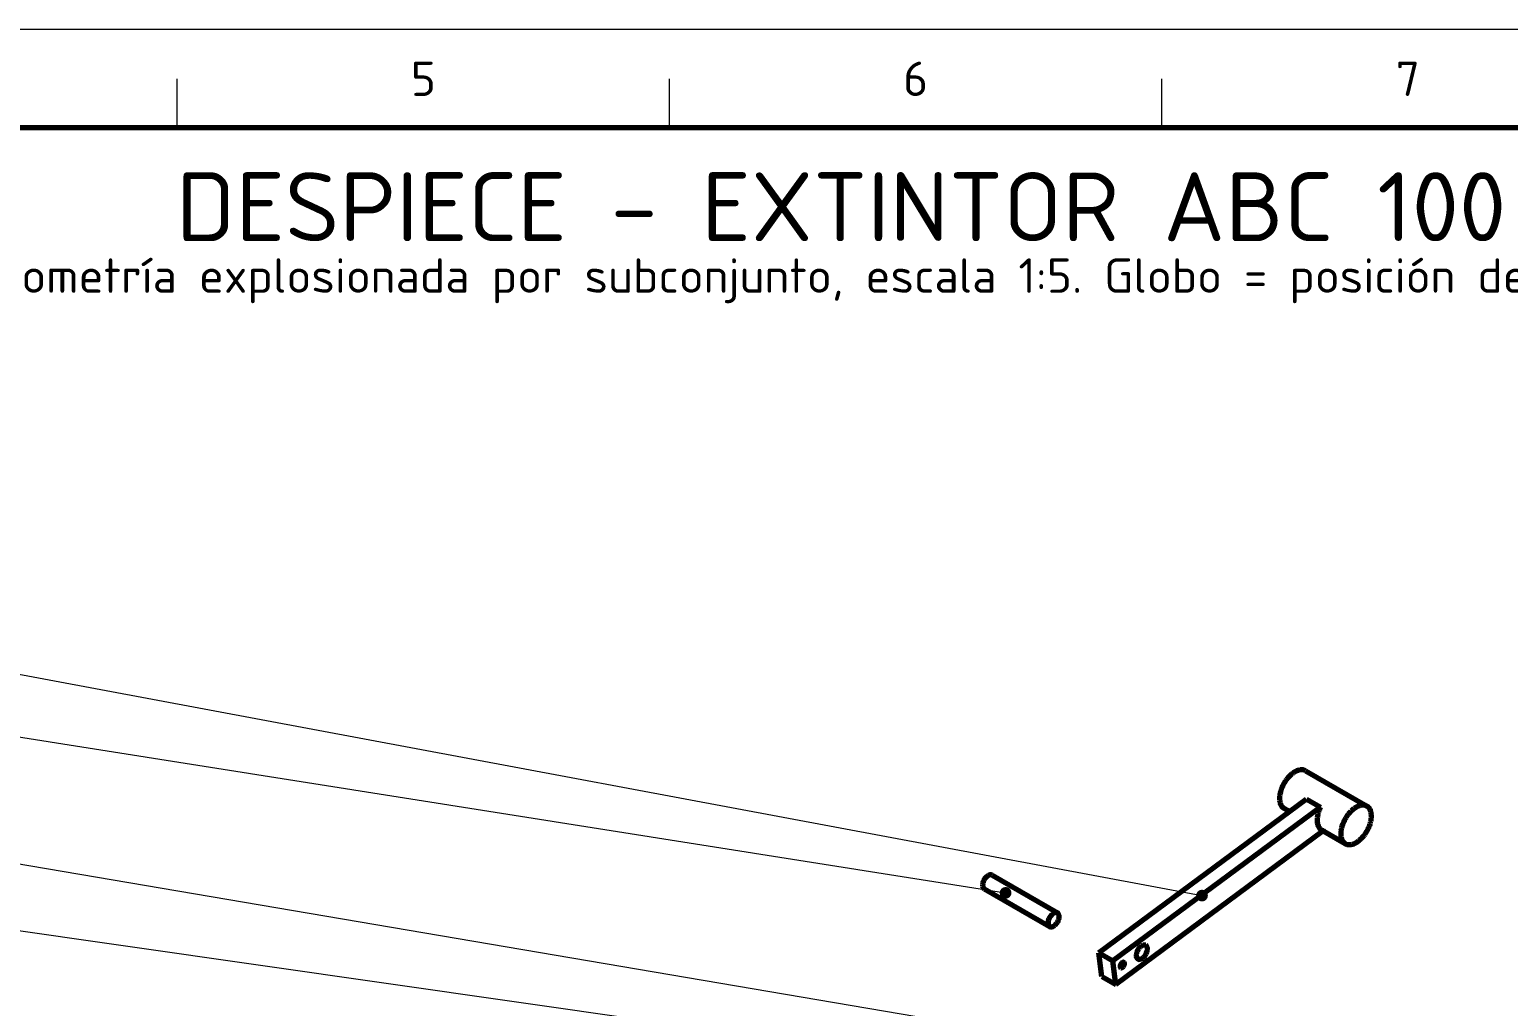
# Model space of a CAD drawing. Header units: millimetres. Extents: x 0 to 841, y 0 to 594.
# Drawn here: x 205.5 to 355.7, y 494.7 to 594 of the extents above; entities that cross this region are included whole.
import ezdxf
from ezdxf.enums import TextEntityAlignment as Align

# ---------------------------------------------------------------- set-up
doc = ezdxf.new("R2010")
doc.units = ezdxf.units.MM
for name, color, linetype, lineweight in [('01-VISIBLE', 7, 'CONTINUOUS', 70), ('06-TEXTO', 7, 'CONTINUOUS', 25), ('07-RECUADRO', 7, 'CONTINUOUS', 70), ('08-FINA', 5, 'CONTINUOUS', 18)]:
    doc.layers.add(name, color=color, linetype=linetype, lineweight=lineweight)
doc.styles.add('ISO3098', font='isocpeur.ttf')

msp = doc.modelspace()

# ---------------------------------------------------------------- hatches: boundary and pattern name
at = {"layer": '08-FINA'}
h = msp.add_hatch(color=7, dxfattribs=at)
h.dxf.hatch_style = 1
edge = h.paths.add_edge_path()
edge.add_arc((304.64, 506.28), 0.6, 0, 360)
h = msp.add_hatch(color=7, dxfattribs=at)
h.dxf.hatch_style = 1
edge = h.paths.add_edge_path()
edge.add_arc((324.59, 506), 0.6, 0, 360)

# ---------------------------------------------------------------- linework, layer by layer
at = {"layer": '01-VISIBLE'}
for p, q in [((335.12, 518.68), (341.35, 515.09)), ((314.11, 500.2), (335.21, 515.81)), ((335.21, 515.81), (336.63, 514.99)), ((315.52, 499.38), (336.63, 514.99)), ((332.92, 514.87), (333.5, 514.54)), ((315.84, 496.98), (336.91, 512.57)), ((336.74, 512.67), (339.15, 511.28)), ((303.27, 508.08), (309.91, 504.24)), ((302.47, 506.69), (309.11, 502.86)), ((314.42, 497.79), (314.11, 500.2)), ((314.11, 500.2), (315.52, 499.38)), ((315.84, 496.98), (315.52, 499.38)), ((314.42, 497.79), (315.84, 496.98))]:
    msp.add_line(p, q, dxfattribs=at)
for points in [[(333.81, 518.43), (333.74, 518.38), (333.68, 518.33), (333.62, 518.28), (333.56, 518.22), (333.5, 518.17), (333.44, 518.11), (333.39, 518.05), (333.33, 517.99), (333.28, 517.93), (333.23, 517.86), (333.18, 517.8), (333.13, 517.74), (333.09, 517.67), (333.04, 517.6), (333, 517.53), (332.95, 517.47), (332.91, 517.4), (332.87, 517.32), (332.84, 517.25), (332.8, 517.18), (332.76, 517.11), (332.73, 517.03), (332.7, 516.96), (332.67, 516.88), (332.64, 516.81), (332.62, 516.73), (332.59, 516.65), (332.57, 516.58), (332.55, 516.5), (332.53, 516.42), (332.51, 516.34), (332.5, 516.26), (332.49, 516.18), (332.48, 516.1), (332.47, 516.02), (332.47, 515.94), (332.47, 515.86), (332.47, 515.77), (332.48, 515.69), (332.49, 515.61), (332.5, 515.53), (332.52, 515.45), (332.54, 515.38), (332.57, 515.3), (332.6, 515.23), (332.64, 515.16), (332.68, 515.09), (332.74, 515.03), (332.79, 514.97), (332.85, 514.92), (332.92, 514.87)], [(335.12, 518.68), (335.05, 518.72), (334.97, 518.75), (334.89, 518.77), (334.81, 518.78), (334.72, 518.79), (334.64, 518.78), (334.56, 518.77), (334.48, 518.76), (334.39, 518.74), (334.32, 518.71), (334.24, 518.68), (334.16, 518.65), (334.09, 518.61), (334.01, 518.57), (333.94, 518.53), (333.87, 518.48), (333.81, 518.43)], [(336.63, 514.99), (336.59, 514.92), (336.56, 514.85), (336.52, 514.77), (336.49, 514.69), (336.47, 514.62), (336.44, 514.54), (336.41, 514.46), (336.39, 514.39), (336.37, 514.31), (336.35, 514.23), (336.33, 514.15), (336.32, 514.07), (336.31, 513.99), (336.3, 513.9), (336.29, 513.82), (336.29, 513.74), (336.29, 513.66), (336.29, 513.58), (336.29, 513.5), (336.3, 513.42), (336.32, 513.34), (336.33, 513.26), (336.36, 513.18), (336.38, 513.1), (336.42, 513.03), (336.46, 512.95), (336.5, 512.89), (336.55, 512.82), (336.61, 512.76), (336.67, 512.71), (336.74, 512.67)], [(340.03, 514.84), (339.96, 514.79), (339.9, 514.74), (339.84, 514.69), (339.78, 514.63), (339.72, 514.57), (339.66, 514.52), (339.61, 514.46), (339.56, 514.4), (339.5, 514.34), (339.45, 514.27), (339.4, 514.21), (339.35, 514.14), (339.31, 514.08), (339.26, 514.01), (339.22, 513.94), (339.18, 513.87), (339.14, 513.8), (339.1, 513.73), (339.06, 513.66), (339.02, 513.59), (338.99, 513.51), (338.95, 513.44), (338.92, 513.37), (338.89, 513.29), (338.86, 513.21), (338.84, 513.14), (338.81, 513.06), (338.79, 512.98), (338.77, 512.9), (338.75, 512.83), (338.74, 512.75), (338.72, 512.67), (338.71, 512.59), (338.7, 512.51), (338.69, 512.43), (338.69, 512.34), (338.69, 512.26), (338.69, 512.18), (338.7, 512.1), (338.71, 512.02), (338.72, 511.94), (338.74, 511.86), (338.76, 511.78), (338.79, 511.71), (338.82, 511.63), (338.86, 511.56), (338.91, 511.5), (338.96, 511.43), (339.01, 511.38), (339.08, 511.32), (339.15, 511.28)], [(339.15, 511.28), (339.22, 511.24), (339.29, 511.21), (339.37, 511.19), (339.45, 511.18), (339.53, 511.18), (339.61, 511.18), (339.69, 511.19), (339.77, 511.2), (339.85, 511.22), (339.92, 511.24), (340, 511.27), (340.07, 511.3), (340.15, 511.34), (340.22, 511.37), (340.29, 511.41), (340.35, 511.46), (340.42, 511.5), (340.49, 511.55), (340.55, 511.6), (340.61, 511.65), (340.67, 511.7), (340.73, 511.76), (340.79, 511.81), (340.84, 511.87), (340.9, 511.93), (340.95, 511.99), (341, 512.05), (341.05, 512.12), (341.1, 512.18), (341.15, 512.25), (341.2, 512.31), (341.24, 512.38), (341.28, 512.45), (341.32, 512.51), (341.36, 512.58), (341.4, 512.65), (341.44, 512.73), (341.48, 512.8), (341.51, 512.87), (341.54, 512.94), (341.57, 513.02), (341.6, 513.09), (341.63, 513.17), (341.66, 513.25), (341.68, 513.32), (341.7, 513.4), (341.72, 513.48), (341.74, 513.56), (341.76, 513.63), (341.77, 513.71), (341.78, 513.79), (341.79, 513.87), (341.8, 513.95), (341.8, 514.03), (341.8, 514.11), (341.8, 514.19), (341.79, 514.28), (341.78, 514.35), (341.77, 514.43), (341.75, 514.51), (341.73, 514.59), (341.7, 514.66), (341.66, 514.74), (341.63, 514.81), (341.58, 514.88), (341.53, 514.94), (341.47, 515), (341.41, 515.05), (341.35, 515.09)], [(341.35, 515.09), (341.27, 515.13), (341.19, 515.16), (341.11, 515.18), (341.03, 515.19), (340.95, 515.19), (340.86, 515.19), (340.78, 515.18), (340.7, 515.16), (340.62, 515.14), (340.54, 515.12), (340.46, 515.09), (340.38, 515.05), (340.31, 515.02), (340.24, 514.98), (340.17, 514.93), (340.1, 514.89), (340.03, 514.84)], [(336.74, 512.67), (336.77, 512.65), (336.8, 512.63), (336.84, 512.62), (336.87, 512.61), (336.91, 512.6), (336.94, 512.59)], [(302.87, 508.04), (302.8, 507.99), (302.73, 507.94), (302.67, 507.88), (302.61, 507.82), (302.56, 507.76), (302.51, 507.69), (302.47, 507.62), (302.43, 507.54), (302.39, 507.47), (302.36, 507.39), (302.34, 507.31), (302.32, 507.23), (302.31, 507.14), (302.3, 507.06), (302.31, 506.98), (302.32, 506.89), (302.35, 506.81), (302.4, 506.75), (302.47, 506.69)], [(303.27, 508.08), (303.2, 508.11), (303.13, 508.12), (303.06, 508.11), (302.99, 508.1), (302.93, 508.07), (302.87, 508.04)], [(309.51, 504.2), (309.44, 504.16), (309.38, 504.1), (309.32, 504.05), (309.26, 503.98), (309.21, 503.92), (309.16, 503.85), (309.11, 503.78), (309.07, 503.71), (309.04, 503.63), (309.01, 503.55), (308.98, 503.47), (308.96, 503.39), (308.95, 503.31), (308.95, 503.22), (308.95, 503.14), (308.97, 503.06), (309, 502.98), (309.05, 502.91), (309.11, 502.86)], [(309.11, 502.86), (309.19, 502.83), (309.27, 502.82), (309.35, 502.83), (309.43, 502.85), (309.5, 502.89), (309.57, 502.93), (309.63, 502.98), (309.69, 503.03), (309.75, 503.09), (309.8, 503.15), (309.85, 503.22), (309.89, 503.28), (309.93, 503.35), (309.97, 503.43), (310, 503.5), (310.03, 503.58), (310.05, 503.65), (310.07, 503.73), (310.08, 503.81), (310.08, 503.89), (310.07, 503.97), (310.05, 504.05), (310.02, 504.13), (309.98, 504.19), (309.91, 504.24)], [(309.91, 504.24), (309.85, 504.27), (309.78, 504.28), (309.71, 504.27), (309.64, 504.26), (309.58, 504.23), (309.51, 504.2)], [(318.48, 500.91), (318.41, 500.86), (318.34, 500.81), (318.28, 500.75), (318.22, 500.69), (318.17, 500.62), (318.12, 500.55), (318.08, 500.48), (318.04, 500.41), (318, 500.33), (317.97, 500.25), (317.95, 500.17), (317.93, 500.09), (317.92, 500.01), (317.91, 499.93), (317.92, 499.84), (317.94, 499.76), (317.97, 499.68), (318.01, 499.61), (318.08, 499.56)], [(318.08, 499.56), (318.15, 499.53), (318.23, 499.52), (318.31, 499.53), (318.39, 499.56), (318.46, 499.59), (318.53, 499.63), (318.6, 499.68), (318.66, 499.74), (318.71, 499.79), (318.77, 499.85), (318.81, 499.92), (318.86, 499.99), (318.9, 500.06), (318.94, 500.13), (318.97, 500.2), (318.99, 500.28), (319.02, 500.36), (319.03, 500.44), (319.04, 500.52), (319.05, 500.6), (319.04, 500.68), (319.02, 500.76), (318.99, 500.83), (318.94, 500.9), (318.88, 500.95)], [(318.88, 500.95), (318.81, 500.97), (318.75, 500.98), (318.68, 500.98), (318.61, 500.96), (318.54, 500.94), (318.48, 500.91)], [(316.5, 499.21), (316.43, 499.15), (316.37, 499.08), (316.32, 499), (316.29, 498.92), (316.27, 498.83), (316.29, 498.74), (316.34, 498.67)], [(316.34, 498.67), (316.42, 498.66), (316.49, 498.68), (316.56, 498.73), (316.61, 498.79), (316.66, 498.85), (316.69, 498.93), (316.72, 499), (316.73, 499.08), (316.71, 499.16), (316.66, 499.22)], [(316.66, 499.22), (316.63, 499.23), (316.61, 499.24), (316.58, 499.24), (316.55, 499.23), (316.52, 499.22), (316.5, 499.21)]]:
    msp.add_lwpolyline(points, dxfattribs=at)
at = {"layer": '07-RECUADRO'}
msp.add_lwpolyline([(25, 10), (831, 10), (831, 584), (25, 584)], close=True, dxfattribs=at)
at = {"layer": '08-FINA'}
for p, q in [((220.5, 584), (220.5, 589)), ((270.5, 584), (270.5, 589)), ((320.5, 584), (320.5, 589)), ((51.42, 557.17), (324.59, 506)), ((51.44, 546.3), (304.64, 506.28)), ((51.44, 535.25), (312.98, 490.78)), ((51.45, 524.36), (309.79, 487.37))]:
    msp.add_line(p, q, dxfattribs=at)
msp.add_lwpolyline([(0, 0), (841, 0), (841, 594), (0, 594)], close=True, dxfattribs=at)

# ---------------------------------------------------------------- texts
at = {"layer": '06-TEXTO', "style": 'ISO3098'}
for s, height, p in [('5', 3.5, (245.5, 589)), ('6', 3.5, (295.5, 589)), ('7', 3.5, (345.5, 589)), ('DESPIECE - EXTINTOR ABC 100 KG SOBRE RUEDAS', 7, (332, 576)), ('Isometría explosionada por subconjunto, escala 1:5. Globo = posición del plano FL_MAT_ABC_100kg = código ABC100-NN', 3.5, (332, 569))]:
    msp.add_text(s, height=height, dxfattribs=at).set_placement(p, align=Align.MIDDLE_CENTER)

doc.saveas('drawing.dxf')
